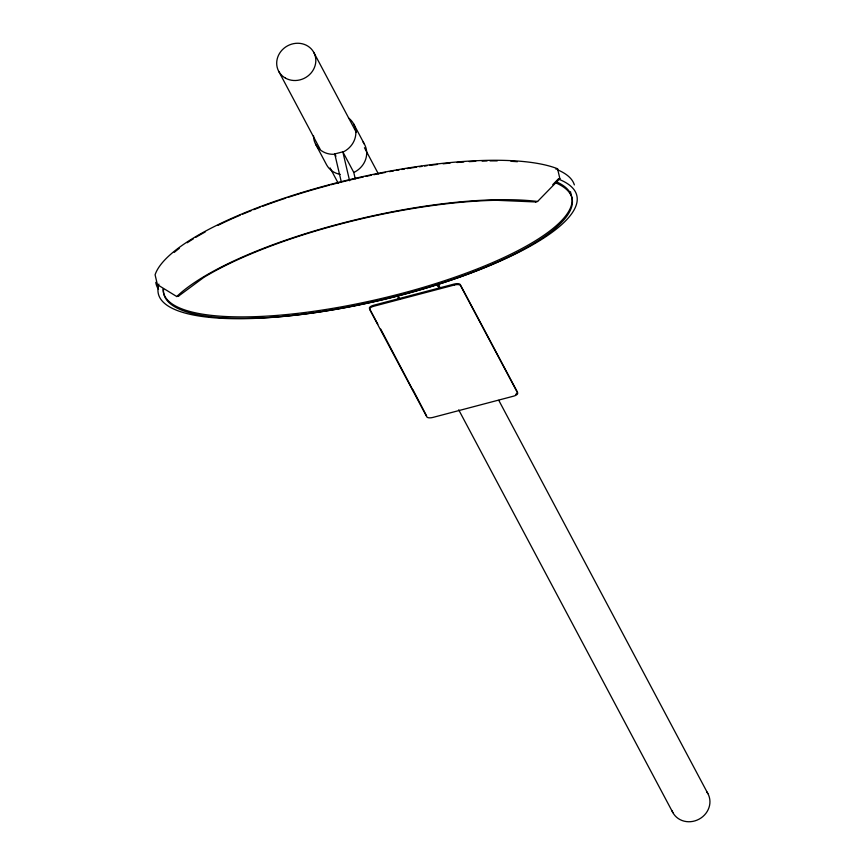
<?xml version="1.0" encoding="UTF-8"?>
<svg xmlns="http://www.w3.org/2000/svg" width="865" height="865" viewBox="0 0 865 865"><rect width="100%" height="100%" fill="white"/><g stroke="black" fill="none" stroke-linecap="round" stroke-linejoin="round"><path stroke-width="1.3" d="M552.746 184.667L558.228 179.044L559.871 178.612L557.557 168.762A216.52 57.349 -13.2 0 0 330.549 184.407A216.52 57.349 -13.2 0 0 155.095 274.8L157.398 284.65L176.741 296.533A216.52 57.349 -13.2 0 1 537.587 201.459L559.871 178.612M176.741 296.533L178.644 296.025L203.902 277.341A214.931 56.928 -13.2 0 1 496.38 200.28L535.684 201.956L537.587 201.459M535.684 201.956L536.289 201.545M353.666 172.222L354.996 171.865A21.549 19.744 -28 0 0 363.084 142.098M555.925 169.194L557.557 168.762M157.398 284.65L159.03 284.217M178.082 295.917L178.644 296.025M353.612 123.857L364.457 144.239M313.757 52.365L356.207 132.204M364.446 147.699L378.383 173.919M437.312 284.747L439.215 288.315M498.781 400.333L707.873 793.594M335.955 156.219L334.755 153.959L341.221 181.585M278.757 71.406L319.942 148.867M330.084 167.929L338.323 183.423M397.889 295.441L399.781 299.02M458.71 409.848L672.884 812.635M315.757 144.455L326.592 164.837A21.549 19.744 -28 0 0 340.194 174.362M380.719 329.089L413.308 390.948M413.102 390.007L426.618 415.968M377.843 324.234L369.463 308.491A5.244 2.033 -12.3 0 1 373.529 305.302L454.233 284.044A5.244 2.033 -12.3 0 1 460.256 284.563L517.411 392.05A5.244 2.033 -12.3 0 1 515.735 394.31M355.288 178.914L353.753 172.394L342.821 151.829L349.601 180.774M437.679 285.688A21.549 19.744 -28 0 1 440.588 288.402M438.414 283.417A21.549 19.744 -28 0 1 439.896 288.434M398.527 299.344A21.549 19.744 -28 0 1 397.954 296.749M706.608 791.616A19.917 18.252 -28 0 1 699.136 819.133A19.917 18.252 -28 0 1 671.9 810.505M555.546 182.774A209.644 55.522 -13.2 0 1 407.069 293.538A209.644 55.522 -13.2 0 1 163.528 289.083M570.543 191.792A209.644 55.522 -13.2 0 1 570.759 194.474M558.455 179.087A214.931 56.928 -13.2 0 1 404.387 294.154A214.931 56.928 -13.2 0 1 158.544 285.699M158.522 289.321A214.931 56.928 -13.2 0 1 155.787 282.325M557.622 169.854A214.931 56.928 -13.2 0 1 574.349 184.905M174.276 252.342A214.747 56.874 -13.2 0 1 179.271 248.374M187.197 242.773A214.747 56.874 -13.2 0 1 193.457 238.762M195.76 237.367A214.747 56.874 -13.2 0 1 205.254 231.928M218.121 225.268A214.747 56.874 -13.2 0 1 232.079 218.726M233.215 218.229A214.747 56.874 -13.2 0 1 240.2 215.19M242.6 214.185A214.747 56.874 -13.2 0 1 251.185 210.682M253.704 209.687A214.747 56.874 -13.2 0 1 260.084 207.232M262.668 206.259A214.747 56.874 -13.2 0 1 278.487 200.594M279.698 200.183A214.747 56.874 -13.2 0 1 285.807 198.128M288.283 197.306A214.747 56.874 -13.2 0 1 329.511 185.132M330.819 184.786A214.747 56.874 -13.2 0 1 363.354 176.936M365.971 176.363A214.747 56.874 -13.2 0 1 371.215 175.249M373.831 174.708A214.747 56.874 -13.2 0 1 385.498 172.394M389.553 171.638A214.747 56.874 -13.2 0 1 393.618 170.902M396.332 170.416A214.747 56.874 -13.2 0 1 399.046 169.951M401.749 169.486A214.747 56.874 -13.2 0 1 404.463 169.043M407.166 168.599A214.747 56.874 -13.2 0 1 416.584 167.15M419.244 166.772A214.747 56.874 -13.2 0 1 421.904 166.394M424.553 166.037A214.747 56.874 -13.2 0 1 427.18 165.68M429.797 165.345A214.747 56.874 -13.2 0 1 437.528 164.415M443.031 163.799A214.747 56.874 -13.2 0 1 450.038 163.107M456.969 162.49A214.747 56.874 -13.2 0 1 463.791 161.982M469.154 161.636A214.747 56.874 -13.2 0 1 475.728 161.301M482.119 161.063A214.747 56.874 -13.2 0 1 487.092 160.944M490.022 160.901A214.747 56.874 -13.2 0 1 497.224 160.89M510.966 161.301A214.747 56.874 -13.2 0 1 517.421 161.712M348.509 117.975A21.549 19.744 -28 0 1 344.151 151.483L333.425 154.305A21.549 19.744 -28 0 1 313.519 135.686M556.627 181.888A209.687 55.533 -13.2 0 1 407.383 291.894A209.687 55.533 -13.2 0 1 163.074 288.996M454.439 284.985L373.734 306.253A5.244 2.033 -12.3 0 0 369.669 309.432L426.823 416.908A5.244 2.033 -12.3 0 0 432.846 417.438L513.55 396.17A5.244 2.033 -12.3 0 0 517.616 392.991L460.472 285.515A5.244 2.033 -12.3 0 0 454.439 284.985M285.482 78.142A19.917 18.252 -28 0 0 315.79 61.653A19.917 18.252 -28 0 0 287.504 45.867A19.917 18.252 -28 0 0 285.482 78.142"/></g></svg>
